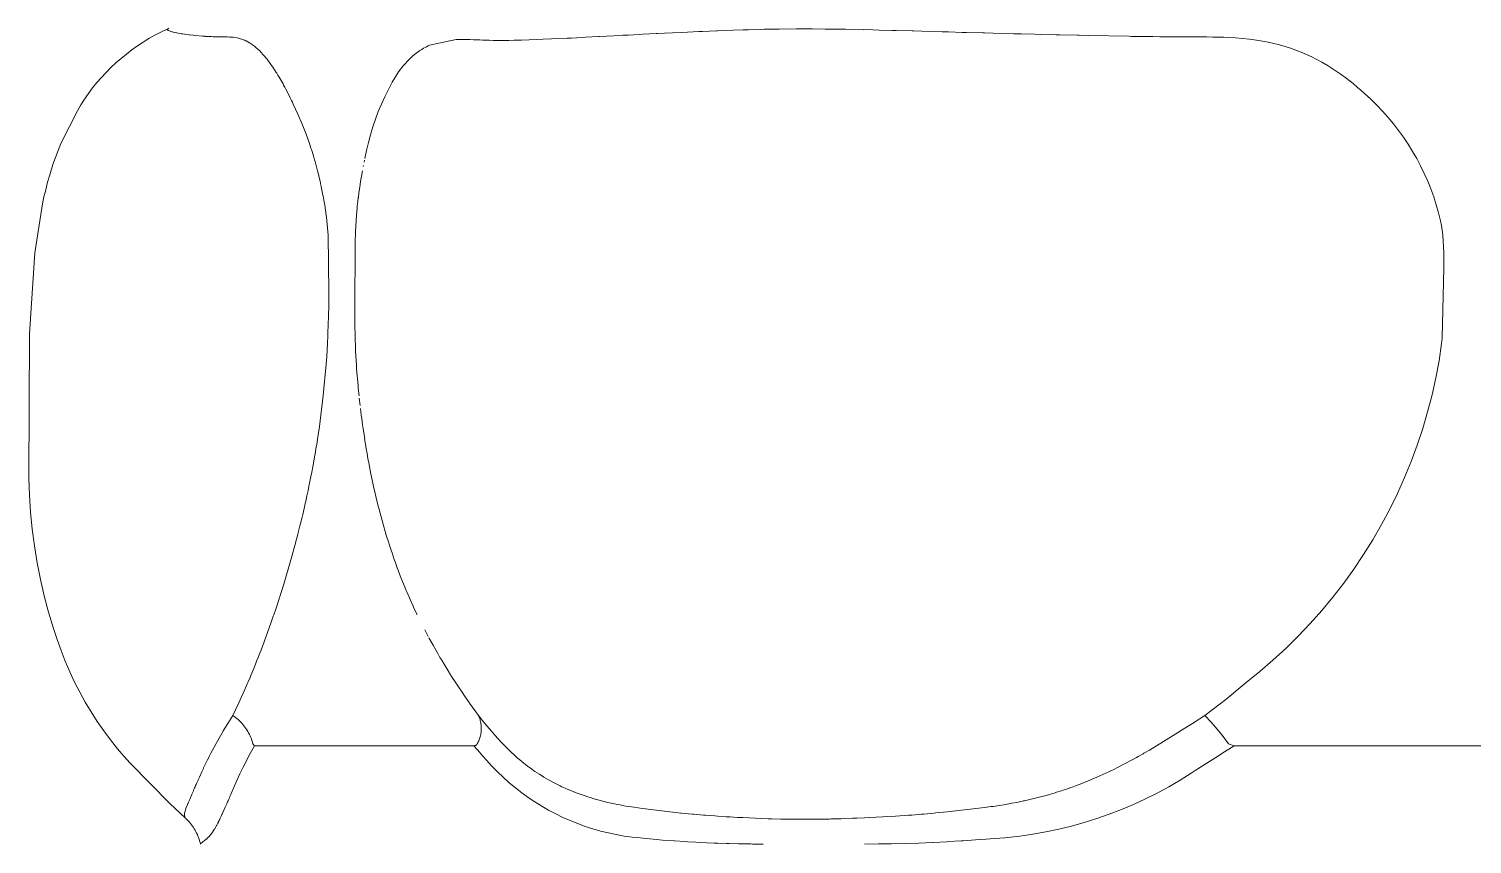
# Model space of a CAD drawing. Header units: millimetres. Extents: x 311 to 4068, y 1050 to 3803.
# Drawn here: x 479.23 to 508.29, y 3420.27 to 3436.69 of the extents above; entities that cross this region are included whole.
import ezdxf

# ---------------------------------------------------------------- set-up
doc = ezdxf.new("R2010")
doc.units = ezdxf.units.MM
doc.layers.add('ZANO_R', color=7, linetype='Continuous', lineweight=0)

msp = doc.modelspace()

# ---------------------------------------------------------------- linework, layer by layer
at = {"layer": 'ZANO_R'}
for p, q in [((481.885, 3436.629), (482.01, 3436.689)), ((482.01, 3436.688), (482.009, 3436.685)), ((482.009, 3436.684), (482.009, 3436.685)), ((482.009, 3436.685), (482.009, 3436.685)), ((482.009, 3436.683), (482.009, 3436.684)), ((482.01, 3436.682), (482.009, 3436.683)), ((482.009, 3436.683), (482.009, 3436.683)), ((482.01, 3436.688), (482.012, 3436.689)), ((482.01, 3436.681), (482.01, 3436.682)), ((482.01, 3436.682), (482.01, 3436.682)), ((482.01, 3436.68), (482.01, 3436.681)), ((482.01, 3436.681), (482.01, 3436.681)), ((482.011, 3436.68), (482.01, 3436.68)), ((482.011, 3436.679), (482.011, 3436.68)), ((482.011, 3436.678), (482.011, 3436.679)), ((482.011, 3436.679), (482.011, 3436.679)), ((482.012, 3436.678), (482.011, 3436.678)), ((482.014, 3436.69), (482.012, 3436.689)), ((482.012, 3436.677), (482.012, 3436.678)), ((482.013, 3436.677), (482.012, 3436.677)), ((482.012, 3436.677), (482.012, 3436.677)), ((482.013, 3436.676), (482.013, 3436.677)), ((482.014, 3436.675), (482.013, 3436.676)), ((482.013, 3436.676), (482.013, 3436.676)), ((482.014, 3436.69), (482.045, 3436.705)), ((482.015, 3436.675), (482.014, 3436.675)), ((482.014, 3436.675), (482.014, 3436.675)), ((482.015, 3436.674), (482.015, 3436.675)), ((482.016, 3436.674), (482.015, 3436.674)), ((482.016, 3436.673), (482.016, 3436.674)), ((482.016, 3436.674), (482.016, 3436.674)), ((482.017, 3436.673), (482.016, 3436.673)), ((482.017, 3436.673), (482.021, 3436.67)), ((482.032, 3436.663), (482.021, 3436.67)), ((482.032, 3436.663), (482.036, 3436.661)), ((482.056, 3436.652), (482.036, 3436.661)), ((482.056, 3436.652), (482.057, 3436.651)), ((482.07, 3436.647), (482.058, 3436.652)), ((482.07, 3436.647), (482.085, 3436.642)), ((482.106, 3436.635), (482.085, 3436.642)), ((482.106, 3436.635), (482.119, 3436.631)), ((482.149, 3436.623), (482.119, 3436.631)), ((492.719, 3436.638), (492.485, 3436.628)), ((492.719, 3436.638), (492.788, 3436.641)), ((493.071, 3436.653), (492.788, 3436.641)), ((493.071, 3436.653), (493.093, 3436.654)), ((493.249, 3436.66), (493.093, 3436.654)), ((493.249, 3436.66), (493.403, 3436.665)), ((493.606, 3436.672), (493.403, 3436.665)), ((493.606, 3436.672), (493.716, 3436.675)), ((493.967, 3436.682), (493.716, 3436.675)), ((493.967, 3436.682), (494.032, 3436.684)), ((494.149, 3436.686), (494.032, 3436.684)), ((494.149, 3436.686), (494.193, 3436.687)), ((494.331, 3436.689), (494.193, 3436.687)), ((494.331, 3436.689), (494.678, 3436.692)), ((494.699, 3436.692), (494.678, 3436.692)), ((494.699, 3436.692), (494.842, 3436.692)), ((494.885, 3436.692), (494.842, 3436.692)), ((494.885, 3436.692), (495.006, 3436.692)), ((495.259, 3436.69), (495.006, 3436.692)), ((495.259, 3436.69), (495.337, 3436.689)), ((495.639, 3436.685), (495.337, 3436.689)), ((495.639, 3436.685), (495.671, 3436.685)), ((495.83, 3436.682), (495.671, 3436.685)), ((495.83, 3436.682), (496.024, 3436.677)), ((496.218, 3436.673), (496.024, 3436.678)), ((496.218, 3436.673), (496.348, 3436.67)), ((496.611, 3436.663), (496.348, 3436.67)), ((496.611, 3436.663), (496.69, 3436.661)), ((497.009, 3436.652), (496.69, 3436.661)), ((497.009, 3436.652), (497.037, 3436.651)), ((497.209, 3436.647), (497.037, 3436.652)), ((497.209, 3436.647), (497.387, 3436.642)), ((497.613, 3436.635), (497.387, 3436.642)), ((497.613, 3436.635), (497.743, 3436.631)), ((498.022, 3436.623), (497.743, 3436.631)), ((481.297, 3436.27), (481.41, 3436.35)), ((481.41, 3436.35), (481.525, 3436.426)), ((481.525, 3436.426), (481.643, 3436.498)), ((481.643, 3436.498), (481.763, 3436.566)), ((481.763, 3436.566), (481.885, 3436.629)), ((482.149, 3436.623), (482.159, 3436.621)), ((482.201, 3436.612), (482.159, 3436.621)), ((482.201, 3436.612), (482.206, 3436.611)), ((482.23, 3436.606), (482.206, 3436.611)), ((482.23, 3436.606), (482.258, 3436.601)), ((482.294, 3436.595), (482.259, 3436.601)), ((482.294, 3436.595), (482.318, 3436.591)), ((482.365, 3436.584), (482.318, 3436.591)), ((482.365, 3436.584), (482.385, 3436.581)), ((482.445, 3436.574), (482.385, 3436.581)), ((482.445, 3436.574), (482.459, 3436.572)), ((482.532, 3436.564), (482.459, 3436.572)), ((482.532, 3436.564), (482.539, 3436.563)), ((482.578, 3436.559), (482.539, 3436.563)), ((482.578, 3436.559), (482.723, 3436.546)), ((482.73, 3436.546), (482.723, 3436.547)), ((482.73, 3436.546), (482.774, 3436.543)), ((482.841, 3436.539), (482.774, 3436.543)), ((482.784, 3436.542), (482.826, 3436.54)), ((482.841, 3436.539), (482.881, 3436.537)), ((482.9, 3436.537), (482.881, 3436.537)), ((482.9, 3436.537), (482.938, 3436.536)), ((482.961, 3436.535), (482.938, 3436.535)), ((482.961, 3436.535), (482.997, 3436.534)), ((483.024, 3436.534), (482.997, 3436.534)), ((483.024, 3436.534), (483.059, 3436.533)), ((483.089, 3436.533), (483.059, 3436.533)), ((483.089, 3436.533), (483.123, 3436.533)), ((483.157, 3436.532), (483.123, 3436.533)), ((483.157, 3436.532), (483.191, 3436.532)), ((483.225, 3436.531), (483.191, 3436.532)), ((483.225, 3436.531), (483.264, 3436.529)), ((483.293, 3436.527), (483.264, 3436.529)), ((483.293, 3436.527), (483.338, 3436.523)), ((483.362, 3436.52), (483.338, 3436.523)), ((483.362, 3436.52), (483.417, 3436.511)), ((483.441, 3436.506), (483.417, 3436.511)), ((483.464, 3436.5), (483.441, 3436.506)), ((483.487, 3436.494), (483.464, 3436.5)), ((483.509, 3436.487), (483.487, 3436.494)), ((483.532, 3436.479), (483.509, 3436.487)), ((483.532, 3436.479), (483.545, 3436.474)), ((483.569, 3436.464), (483.545, 3436.474)), ((483.569, 3436.464), (483.589, 3436.455)), ((483.599, 3436.45), (483.589, 3436.455)), ((483.599, 3436.45), (483.635, 3436.432)), ((483.666, 3436.414), (483.635, 3436.432)), ((483.666, 3436.414), (483.681, 3436.405)), ((483.7, 3436.393), (483.681, 3436.405)), ((483.699, 3436.393), (483.729, 3436.372)), ((483.766, 3436.343), (483.729, 3436.372)), ((483.803, 3436.313), (483.766, 3436.343)), ((487.265, 3436.349), (487.234, 3436.334)), ((487.296, 3436.363), (487.265, 3436.349)), ((487.296, 3436.363), (487.828, 3436.476)), ((487.933, 3436.478), (487.828, 3436.476)), ((487.933, 3436.478), (487.968, 3436.478)), ((488.053, 3436.477), (487.968, 3436.478)), ((488.053, 3436.477), (488.102, 3436.476)), ((488.178, 3436.473), (488.102, 3436.476)), ((488.178, 3436.473), (488.233, 3436.471)), ((488.307, 3436.469), (488.233, 3436.471)), ((488.307, 3436.469), (488.362, 3436.467)), ((488.44, 3436.465), (488.362, 3436.467)), ((488.44, 3436.465), (488.494, 3436.463)), ((488.576, 3436.462), (488.494, 3436.463)), ((488.576, 3436.462), (488.625, 3436.461)), ((488.715, 3436.461), (488.625, 3436.461)), ((488.715, 3436.461), (488.758, 3436.461)), ((488.855, 3436.462), (488.758, 3436.461)), ((488.855, 3436.462), (488.892, 3436.462)), ((488.998, 3436.464), (488.892, 3436.462)), ((488.998, 3436.464), (489.027, 3436.465)), ((489.146, 3436.468), (489.027, 3436.465)), ((489.146, 3436.468), (489.302, 3436.473)), ((489.447, 3436.478), (489.302, 3436.473)), ((489.447, 3436.478), (489.58, 3436.483)), ((489.752, 3436.491), (489.58, 3436.483)), ((489.752, 3436.491), (489.861, 3436.496)), ((490.062, 3436.505), (489.861, 3436.496)), ((490.062, 3436.505), (490.144, 3436.509)), ((490.376, 3436.521), (490.144, 3436.509)), ((490.376, 3436.521), (490.431, 3436.524)), ((490.696, 3436.537), (490.431, 3436.524)), ((490.696, 3436.537), (490.718, 3436.538)), ((490.857, 3436.546), (490.718, 3436.539)), ((490.857, 3436.546), (491.007, 3436.553)), ((491.185, 3436.563), (491.007, 3436.554)), ((491.185, 3436.563), (491.297, 3436.569)), ((491.517, 3436.58), (491.297, 3436.569)), ((491.517, 3436.58), (491.591, 3436.584)), ((491.855, 3436.597), (491.591, 3436.584)), ((491.855, 3436.597), (491.887, 3436.599)), ((492.026, 3436.606), (491.887, 3436.599)), ((492.026, 3436.606), (492.184, 3436.614)), ((492.37, 3436.623), (492.184, 3436.614)), ((492.37, 3436.623), (492.485, 3436.628)), ((498.022, 3436.623), (498.103, 3436.621)), ((498.435, 3436.612), (498.103, 3436.621)), ((498.435, 3436.612), (498.469, 3436.611)), ((498.643, 3436.606), (498.469, 3436.611)), ((498.643, 3436.606), (498.837, 3436.601)), ((499.062, 3436.595), (498.837, 3436.601)), ((499.062, 3436.595), (499.212, 3436.591)), ((499.484, 3436.584), (499.212, 3436.591)), ((499.484, 3436.584), (499.593, 3436.581)), ((499.91, 3436.574), (499.593, 3436.581)), ((499.91, 3436.574), (499.982, 3436.572)), ((500.339, 3436.564), (499.982, 3436.572)), ((500.339, 3436.564), (500.374, 3436.563)), ((500.554, 3436.559), (500.374, 3436.563)), ((500.554, 3436.559), (501.38, 3436.543)), ((501.421, 3436.542), (501.38, 3436.543)), ((501.421, 3436.542), (501.584, 3436.54)), ((501.722, 3436.538), (501.584, 3436.54)), ((501.722, 3436.538), (501.79, 3436.537)), ((501.858, 3436.537), (501.79, 3436.537)), ((501.858, 3436.537), (501.996, 3436.536)), ((502.078, 3436.535), (501.996, 3436.535)), ((502.078, 3436.535), (502.205, 3436.534)), ((502.297, 3436.534), (502.205, 3436.534)), ((502.297, 3436.534), (502.414, 3436.533)), ((502.516, 3436.533), (502.414, 3436.533)), ((502.516, 3436.533), (502.627, 3436.533)), ((502.732, 3436.532), (502.627, 3436.533)), ((502.732, 3436.532), (502.843, 3436.532)), ((502.946, 3436.531), (502.843, 3436.532)), ((502.946, 3436.531), (503.066, 3436.529)), ((503.156, 3436.527), (503.066, 3436.529)), ((503.156, 3436.527), (503.29, 3436.523)), ((503.361, 3436.52), (503.29, 3436.523)), ((503.361, 3436.52), (503.524, 3436.511)), ((503.666, 3436.499), (503.524, 3436.511)), ((503.807, 3436.484), (503.666, 3436.499)), ((503.948, 3436.466), (503.807, 3436.484)), ((503.948, 3436.466), (504.065, 3436.447)), ((504.065, 3436.447), (504.18, 3436.424)), ((504.18, 3436.424), (504.295, 3436.399)), ((504.295, 3436.399), (504.409, 3436.37)), ((504.521, 3436.338), (504.409, 3436.37)), ((480.977, 3436.008), (481.081, 3436.099)), ((481.081, 3436.099), (481.188, 3436.186)), ((481.188, 3436.186), (481.297, 3436.27)), ((483.838, 3436.281), (483.803, 3436.313)), ((483.873, 3436.249), (483.838, 3436.281)), ((483.906, 3436.215), (483.873, 3436.249)), ((483.938, 3436.18), (483.906, 3436.215)), ((483.969, 3436.144), (483.938, 3436.18)), ((483.999, 3436.108), (483.969, 3436.144)), ((483.999, 3436.108), (484.021, 3436.08)), ((484.067, 3436.02), (484.021, 3436.08)), ((486.855, 3436.049), (486.836, 3436.03)), ((486.855, 3436.049), (486.89, 3436.086)), ((486.89, 3436.086), (486.927, 3436.121)), ((486.927, 3436.121), (486.966, 3436.155)), ((486.979, 3436.166), (486.966, 3436.155)), ((486.979, 3436.166), (487.034, 3436.209)), ((487.066, 3436.233), (487.034, 3436.209)), ((487.066, 3436.233), (487.101, 3436.257)), ((487.101, 3436.257), (487.137, 3436.28)), ((487.137, 3436.28), (487.174, 3436.302)), ((487.204, 3436.319), (487.174, 3436.302)), ((487.234, 3436.334), (487.204, 3436.319)), ((504.631, 3436.302), (504.521, 3436.338)), ((504.74, 3436.264), (504.631, 3436.302)), ((504.847, 3436.221), (504.74, 3436.264)), ((504.954, 3436.176), (504.847, 3436.221)), ((505.058, 3436.127), (504.954, 3436.176)), ((505.162, 3436.075), (505.058, 3436.127)), ((505.263, 3436.02), (505.162, 3436.075)), ((480.686, 3435.714), (480.78, 3435.815)), ((480.78, 3435.815), (480.877, 3435.913)), ((480.877, 3435.913), (480.977, 3436.008)), ((484.067, 3436.02), (484.071, 3436.015)), ((484.101, 3435.972), (484.071, 3436.015)), ((484.101, 3435.972), (484.119, 3435.947)), ((484.136, 3435.923), (484.119, 3435.947)), ((484.136, 3435.923), (484.17, 3435.871)), ((484.205, 3435.817), (484.17, 3435.871)), ((484.205, 3435.817), (484.216, 3435.8)), ((484.239, 3435.762), (484.216, 3435.8)), ((484.239, 3435.762), (484.263, 3435.722)), ((486.544, 3435.618), (486.626, 3435.76)), ((486.626, 3435.76), (486.671, 3435.825)), ((486.671, 3435.825), (486.718, 3435.889)), ((486.737, 3435.914), (486.718, 3435.889)), ((486.737, 3435.914), (486.769, 3435.953)), ((486.769, 3435.953), (486.802, 3435.992)), ((486.802, 3435.992), (486.836, 3436.03)), ((505.263, 3436.02), (505.388, 3435.947)), ((505.388, 3435.947), (505.509, 3435.87)), ((505.509, 3435.87), (505.628, 3435.789)), ((505.628, 3435.789), (505.744, 3435.704)), ((480.427, 3435.392), (480.509, 3435.502)), ((480.509, 3435.502), (480.596, 3435.61)), ((480.596, 3435.61), (480.686, 3435.714)), ((484.343, 3435.583), (484.263, 3435.722)), ((484.343, 3435.583), (484.355, 3435.561)), ((484.377, 3435.52), (484.355, 3435.561)), ((484.377, 3435.52), (484.401, 3435.476)), ((484.48, 3435.321), (484.401, 3435.476)), ((486.393, 3435.327), (486.466, 3435.474)), ((486.466, 3435.474), (486.544, 3435.618)), ((505.821, 3435.645), (505.744, 3435.704)), ((505.821, 3435.645), (505.824, 3435.643)), ((505.898, 3435.583), (505.824, 3435.643)), ((505.898, 3435.583), (505.973, 3435.52)), ((505.973, 3435.52), (506.047, 3435.456)), ((480.273, 3435.163), (480.348, 3435.279)), ((480.348, 3435.279), (480.427, 3435.392)), ((484.48, 3435.321), (484.489, 3435.303)), ((484.515, 3435.251), (484.489, 3435.303)), ((484.514, 3435.251), (484.532, 3435.215)), ((484.549, 3435.179), (484.532, 3435.215)), ((484.549, 3435.179), (484.64, 3434.978)), ((486.262, 3435.026), (486.325, 3435.178)), ((486.325, 3435.178), (486.393, 3435.327)), ((506.121, 3435.389), (506.047, 3435.456)), ((506.121, 3435.389), (506.246, 3435.276)), ((506.246, 3435.276), (506.367, 3435.158)), ((479.871, 3434.387), (480.202, 3435.045)), ((480.202, 3435.045), (480.273, 3435.163)), ((484.64, 3434.978), (484.726, 3434.775)), ((486.204, 3434.873), (486.262, 3435.026)), ((506.367, 3435.158), (506.483, 3435.036)), ((506.483, 3435.036), (506.595, 3434.91)), ((506.595, 3434.91), (506.703, 3434.78)), ((484.726, 3434.775), (484.806, 3434.569)), ((486.104, 3434.561), (486.151, 3434.718)), ((486.151, 3434.718), (486.204, 3434.873)), ((506.703, 3434.78), (506.807, 3434.647)), ((506.807, 3434.647), (506.905, 3434.51)), ((479.814, 3434.246), (479.871, 3434.387)), ((484.806, 3434.569), (484.88, 3434.362)), ((484.905, 3434.288), (484.88, 3434.362)), ((486.025, 3434.242), (486.062, 3434.402)), ((486.062, 3434.402), (486.104, 3434.561)), ((506.905, 3434.51), (506.999, 3434.37)), ((506.999, 3434.37), (507.088, 3434.226)), ((479.711, 3433.96), (479.761, 3434.104)), ((479.761, 3434.104), (479.814, 3434.246)), ((484.905, 3434.288), (484.914, 3434.26)), ((484.934, 3434.2), (484.914, 3434.26)), ((484.934, 3434.2), (484.947, 3434.158)), ((484.961, 3434.111), (484.947, 3434.158)), ((484.961, 3434.111), (484.979, 3434.053)), ((484.988, 3434.021), (484.979, 3434.053)), ((484.988, 3434.021), (485.039, 3433.836)), ((485.978, 3434.011), (485.985, 3434.046)), ((485.993, 3434.081), (486.025, 3434.242)), ((507.088, 3434.226), (507.172, 3434.08)), ((507.172, 3434.08), (507.251, 3433.931)), ((479.603, 3433.604), (479.646, 3433.753)), ((479.646, 3433.753), (479.711, 3433.96)), ((485.062, 3433.741), (485.039, 3433.836)), ((485.062, 3433.741), (485.064, 3433.732)), ((485.085, 3433.644), (485.064, 3433.732)), ((485.911, 3433.651), (485.943, 3433.833)), ((485.96, 3433.923), (485.963, 3433.94)), ((507.251, 3433.931), (507.325, 3433.779)), ((507.325, 3433.779), (507.394, 3433.625)), ((479.529, 3433.31), (479.564, 3433.453)), ((479.564, 3433.453), (479.603, 3433.604)), ((485.085, 3433.644), (485.089, 3433.624)), ((485.107, 3433.544), (485.089, 3433.624)), ((485.107, 3433.544), (485.112, 3433.517)), ((485.127, 3433.441), (485.112, 3433.517)), ((485.127, 3433.441), (485.134, 3433.409)), ((485.882, 3433.465), (485.873, 3433.398)), ((485.882, 3433.465), (485.889, 3433.509)), ((485.896, 3433.559), (485.889, 3433.509)), ((485.896, 3433.559), (485.906, 3433.618)), ((485.911, 3433.651), (485.906, 3433.618)), ((507.394, 3433.625), (507.457, 3433.469)), ((507.457, 3433.469), (507.514, 3433.31)), ((479.344, 3432.183), (479.498, 3433.167)), ((479.498, 3433.167), (479.529, 3433.31)), ((485.147, 3433.34), (485.134, 3433.409)), ((485.147, 3433.34), (485.155, 3433.293)), ((485.165, 3433.24), (485.155, 3433.293)), ((485.165, 3433.24), (485.176, 3433.177)), ((485.182, 3433.14), (485.176, 3433.177)), ((485.839, 3433.12), (485.845, 3433.175)), ((485.85, 3433.214), (485.845, 3433.175)), ((485.849, 3433.214), (485.858, 3433.287)), ((485.86, 3433.298), (485.858, 3433.287)), ((485.86, 3433.298), (485.873, 3433.399)), ((507.514, 3433.31), (507.566, 3433.149)), ((507.566, 3433.149), (507.613, 3432.987)), ((485.182, 3433.14), (485.211, 3432.941)), ((485.224, 3432.841), (485.211, 3432.941)), ((485.83, 3433.025), (485.814, 3432.833)), ((485.83, 3433.025), (485.833, 3433.062)), ((485.839, 3433.12), (485.833, 3433.062)), ((507.613, 3432.987), (507.654, 3432.824)), ((485.224, 3432.841), (485.226, 3432.824)), ((485.242, 3432.682), (485.226, 3432.824)), ((485.253, 3432.54), (485.242, 3432.682)), ((485.797, 3432.383), (485.803, 3432.608)), ((485.803, 3432.608), (485.814, 3432.833)), ((507.671, 3432.729), (507.654, 3432.824)), ((507.686, 3432.635), (507.671, 3432.729)), ((507.698, 3432.54), (507.686, 3432.635)), ((485.253, 3432.54), (485.267, 3431.392)), ((485.795, 3432.086), (485.797, 3432.338)), ((485.797, 3432.383), (485.797, 3432.338)), ((507.698, 3432.54), (507.707, 3432.422)), ((507.707, 3432.422), (507.714, 3432.303)), ((507.714, 3432.303), (507.717, 3432.185)), ((479.24, 3430.551), (479.344, 3432.183)), ((485.793, 3431.894), (485.794, 3431.992)), ((485.795, 3432.086), (485.794, 3431.992)), ((507.715, 3431.878), (507.716, 3432.066)), ((507.717, 3432.185), (507.716, 3432.066)), ((485.793, 3431.894), (485.788, 3431.493)), ((507.715, 3431.878), (507.682, 3430.462)), ((485.788, 3431.446), (485.787, 3431.232)), ((485.788, 3431.446), (485.788, 3431.493)), ((485.265, 3431.167), (485.257, 3430.851)), ((485.265, 3431.167), (485.266, 3431.267)), ((485.267, 3431.279), (485.266, 3431.267)), ((485.267, 3431.279), (485.267, 3431.392)), ((485.789, 3430.734), (485.786, 3431.232)), ((485.255, 3430.782), (485.257, 3430.851)), ((479.225, 3427.641), (479.24, 3430.551)), ((485.255, 3430.782), (485.244, 3430.514)), ((485.79, 3430.734), (485.801, 3430.252)), ((485.236, 3430.357), (485.222, 3430.094)), ((485.236, 3430.357), (485.244, 3430.514)), ((485.805, 3430.152), (485.801, 3430.252)), ((507.674, 3430.357), (507.621, 3430.009)), ((507.674, 3430.357), (507.682, 3430.462)), ((485.211, 3429.938), (485.222, 3430.094)), ((485.806, 3430.152), (485.808, 3430.111)), ((485.82, 3429.909), (485.808, 3430.111)), ((507.621, 3430.009), (507.556, 3429.664)), ((485.211, 3429.938), (485.154, 3429.308)), ((485.82, 3429.909), (485.825, 3429.848)), ((485.836, 3429.704), (485.825, 3429.848)), ((485.836, 3429.704), (485.841, 3429.65)), ((507.556, 3429.664), (507.48, 3429.32)), ((485.854, 3429.501), (485.84, 3429.65)), ((485.854, 3429.501), (485.859, 3429.455)), ((485.874, 3429.301), (485.858, 3429.455)), ((485.154, 3429.308), (485.075, 3428.68)), ((485.896, 3429.105), (485.879, 3429.253)), ((507.48, 3429.32), (507.392, 3428.98)), ((485.92, 3428.909), (485.903, 3429.049)), ((485.92, 3428.909), (485.929, 3428.844)), ((485.946, 3428.714), (485.929, 3428.844)), ((507.392, 3428.98), (507.293, 3428.643)), ((485.05, 3428.514), (485.045, 3428.475)), ((485.05, 3428.514), (485.075, 3428.68)), ((485.946, 3428.714), (485.957, 3428.638)), ((485.974, 3428.521), (485.957, 3428.638)), ((485.974, 3428.521), (485.988, 3428.433)), ((507.293, 3428.643), (507.182, 3428.309)), ((484.989, 3428.134), (485.012, 3428.272)), ((485.021, 3428.323), (485.012, 3428.272)), ((485.021, 3428.323), (485.045, 3428.475)), ((486.004, 3428.329), (485.987, 3428.433)), ((486.004, 3428.329), (486.02, 3428.233)), ((486.036, 3428.138), (486.02, 3428.233)), ((507.182, 3428.309), (507.06, 3427.979)), ((484.956, 3427.946), (484.943, 3427.872)), ((484.956, 3427.946), (484.978, 3428.07)), ((484.989, 3428.134), (484.978, 3428.07)), ((486.036, 3428.138), (486.054, 3428.037)), ((486.071, 3427.949), (486.054, 3428.037)), ((486.071, 3427.949), (486.092, 3427.836)), ((507.06, 3427.979), (506.927, 3427.654)), ((479.236, 3427.299), (479.225, 3427.641)), ((484.885, 3427.575), (484.905, 3427.675)), ((484.921, 3427.76), (484.905, 3427.675)), ((484.922, 3427.76), (484.943, 3427.872)), ((486.107, 3427.761), (486.092, 3427.836)), ((486.107, 3427.761), (486.133, 3427.638)), ((486.145, 3427.577), (486.132, 3427.638)), ((506.927, 3427.654), (506.783, 3427.333)), ((484.848, 3427.393), (484.825, 3427.288)), ((484.848, 3427.393), (484.866, 3427.48)), ((484.885, 3427.575), (484.866, 3427.48)), ((486.145, 3427.577), (486.175, 3427.441)), ((486.185, 3427.395), (486.175, 3427.441)), ((486.186, 3427.395), (486.22, 3427.248)), ((506.783, 3427.333), (506.629, 3427.017)), ((479.259, 3426.958), (479.236, 3427.299)), ((484.769, 3427.033), (484.783, 3427.098)), ((484.809, 3427.212), (484.783, 3427.098)), ((484.809, 3427.212), (484.825, 3427.288)), ((486.228, 3427.215), (486.22, 3427.248)), ((486.228, 3427.215), (486.267, 3427.057)), ((486.272, 3427.036), (486.267, 3427.057)), ((479.292, 3426.617), (479.259, 3426.958)), ((484.727, 3426.855), (484.696, 3426.727)), ((484.727, 3426.855), (484.74, 3426.911)), ((484.768, 3427.033), (484.74, 3426.911)), ((486.272, 3427.036), (486.344, 3426.766)), ((486.344, 3426.766), (486.422, 3426.497)), ((506.629, 3427.017), (506.464, 3426.707)), ((479.336, 3426.278), (479.292, 3426.617)), ((484.64, 3426.507), (484.604, 3426.367)), ((484.64, 3426.507), (484.65, 3426.545)), ((484.684, 3426.68), (484.65, 3426.545)), ((484.684, 3426.68), (484.696, 3426.727)), ((486.471, 3426.34), (486.422, 3426.497)), ((506.464, 3426.707), (506.288, 3426.402)), ((479.391, 3425.94), (479.336, 3426.278)), ((484.55, 3426.166), (484.557, 3426.19)), ((484.596, 3426.335), (484.557, 3426.19)), ((484.596, 3426.335), (484.604, 3426.367)), ((486.471, 3426.34), (486.479, 3426.315)), ((486.526, 3426.17), (486.479, 3426.315)), ((486.527, 3426.17), (486.538, 3426.136)), ((506.288, 3426.402), (506.102, 3426.104)), ((479.457, 3425.604), (479.391, 3425.94)), ((484.503, 3425.999), (484.358, 3425.509)), ((484.503, 3425.999), (484.508, 3426.016)), ((484.55, 3426.166), (484.508, 3426.016)), ((486.584, 3426.003), (486.538, 3426.136)), ((486.584, 3426.003), (486.599, 3425.958)), ((486.643, 3425.838), (486.599, 3425.958)), ((506.102, 3426.104), (505.906, 3425.812)), ((479.534, 3425.271), (479.457, 3425.604)), ((486.643, 3425.838), (486.661, 3425.788)), ((486.704, 3425.675), (486.661, 3425.788)), ((486.705, 3425.675), (486.717, 3425.644)), ((486.769, 3425.512), (486.716, 3425.644)), ((505.906, 3425.812), (505.701, 3425.527)), ((484.358, 3425.509), (484.202, 3425.022)), ((486.769, 3425.512), (486.824, 3425.379)), ((486.834, 3425.355), (486.824, 3425.379)), ((486.834, 3425.355), (486.888, 3425.23)), ((505.701, 3425.527), (505.486, 3425.248)), ((479.622, 3424.94), (479.534, 3425.271)), ((484.156, 3424.889), (484.202, 3425.022)), ((486.901, 3425.199), (486.887, 3425.23)), ((486.902, 3425.199), (486.962, 3425.065)), ((486.971, 3425.044), (486.961, 3425.065)), ((486.971, 3425.044), (487.038, 3424.902)), ((505.486, 3425.248), (505.262, 3424.978)), ((479.72, 3424.612), (479.622, 3424.94)), ((484.105, 3424.74), (483.927, 3424.25)), ((484.105, 3424.74), (484.148, 3424.864)), ((484.156, 3424.889), (484.148, 3424.864)), ((487.043, 3424.893), (487.038, 3424.902)), ((505.262, 3424.978), (505.028, 3424.715)), ((479.794, 3424.391), (479.72, 3424.612)), ((487.267, 3424.451), (487.197, 3424.584)), ((487.345, 3424.309), (487.28, 3424.428)), ((504.786, 3424.46), (504.536, 3424.213)), ((505.028, 3424.715), (504.786, 3424.46)), ((479.873, 3424.173), (479.794, 3424.391)), ((479.959, 3423.957), (479.873, 3424.173)), ((483.895, 3424.167), (483.87, 3424.101)), ((483.895, 3424.167), (483.927, 3424.25)), ((487.345, 3424.31), (487.364, 3424.275)), ((487.424, 3424.169), (487.364, 3424.275)), ((487.424, 3424.169), (487.451, 3424.124)), ((504.536, 3424.213), (504.277, 3423.975)), ((480.051, 3423.744), (479.959, 3423.957)), ((483.788, 3423.894), (483.754, 3423.81)), ((483.788, 3423.894), (483.812, 3423.955)), ((483.842, 3424.03), (483.812, 3423.955)), ((483.842, 3424.03), (483.87, 3424.101)), ((487.504, 3424.032), (487.451, 3424.124)), ((487.504, 3424.032), (487.539, 3423.974)), ((487.586, 3423.896), (487.538, 3423.974)), ((487.586, 3423.896), (487.628, 3423.827)), ((504.277, 3423.975), (504.01, 3423.746)), ((480.147, 3423.536), (480.051, 3423.744)), ((483.679, 3423.629), (483.635, 3423.526)), ((483.679, 3423.629), (483.695, 3423.667)), ((483.734, 3423.761), (483.695, 3423.667)), ((483.734, 3423.761), (483.754, 3423.81)), ((487.668, 3423.762), (487.628, 3423.827)), ((487.668, 3423.762), (487.718, 3423.681)), ((487.751, 3423.63), (487.718, 3423.681)), ((487.751, 3423.63), (487.81, 3423.538)), ((504.01, 3423.746), (503.736, 3423.526)), ((480.251, 3423.332), (480.147, 3423.536)), ((480.361, 3423.132), (480.251, 3423.332)), ((483.567, 3423.369), (483.515, 3423.252)), ((483.567, 3423.369), (483.575, 3423.387)), ((483.623, 3423.498), (483.575, 3423.387)), ((483.623, 3423.498), (483.635, 3423.526)), ((487.835, 3423.499), (487.81, 3423.538)), ((487.835, 3423.499), (487.902, 3423.397)), ((487.921, 3423.369), (487.902, 3423.397)), ((487.921, 3423.369), (487.995, 3423.259)), ((503.327, 3423.187), (503.736, 3423.526)), ((480.478, 3422.936), (480.361, 3423.132)), ((483.334, 3422.862), (483.454, 3423.119)), ((483.509, 3423.239), (483.454, 3423.119)), ((483.509, 3423.239), (483.515, 3423.252)), ((488.008, 3423.24), (487.995, 3423.259)), ((488.008, 3423.24), (488.089, 3423.124)), ((488.097, 3423.113), (488.089, 3423.124)), ((488.097, 3423.113), (488.281, 3422.862)), ((502.906, 3422.862), (503.327, 3423.187)), ((480.602, 3422.743), (480.478, 3422.936)), ((480.732, 3422.555), (480.602, 3422.743)), ((483.14, 3422.55), (483.232, 3422.702)), ((483.334, 3422.862), (483.232, 3422.702)), ((483.334, 3422.862), (483.362, 3422.843)), ((483.362, 3422.843), (483.389, 3422.822)), ((483.389, 3422.822), (483.415, 3422.801)), ((483.415, 3422.801), (483.441, 3422.778)), ((483.441, 3422.778), (483.466, 3422.755)), ((483.466, 3422.755), (483.49, 3422.731)), ((483.49, 3422.731), (483.513, 3422.706)), ((483.513, 3422.706), (483.535, 3422.681)), ((483.535, 3422.681), (483.557, 3422.654)), ((488.281, 3422.862), (488.289, 3422.842)), ((488.408, 3422.703), (488.281, 3422.862)), ((488.289, 3422.842), (488.297, 3422.822)), ((488.297, 3422.822), (488.304, 3422.801)), ((488.304, 3422.801), (488.311, 3422.78)), ((488.311, 3422.78), (488.316, 3422.759)), ((488.316, 3422.759), (488.321, 3422.737)), ((488.321, 3422.737), (488.325, 3422.716)), ((488.325, 3422.716), (488.329, 3422.694)), ((488.329, 3422.694), (488.332, 3422.673)), ((488.538, 3422.547), (488.408, 3422.703)), ((502.417, 3422.55), (502.655, 3422.702)), ((502.906, 3422.862), (502.655, 3422.702)), ((503.033, 3422.726), (502.906, 3422.862)), ((503.155, 3422.585), (503.033, 3422.726)), ((480.869, 3422.372), (480.732, 3422.555)), ((483.028, 3422.356), (483.136, 3422.544)), ((483.14, 3422.55), (483.136, 3422.544)), ((483.557, 3422.654), (483.577, 3422.627)), ((483.577, 3422.627), (483.597, 3422.6)), ((483.597, 3422.6), (483.616, 3422.571)), ((483.616, 3422.571), (483.633, 3422.542)), ((483.633, 3422.542), (483.65, 3422.512)), ((483.65, 3422.512), (483.666, 3422.482)), ((483.666, 3422.482), (483.681, 3422.452)), ((483.681, 3422.452), (483.694, 3422.42)), ((483.694, 3422.42), (483.707, 3422.389)), ((488.3, 3422.392), (488.292, 3422.371)), ((488.307, 3422.412), (488.3, 3422.392)), ((488.313, 3422.433), (488.307, 3422.412)), ((488.318, 3422.455), (488.313, 3422.433)), ((488.323, 3422.476), (488.318, 3422.455)), ((488.327, 3422.498), (488.323, 3422.476)), ((488.33, 3422.519), (488.327, 3422.498)), ((488.332, 3422.541), (488.33, 3422.519)), ((488.332, 3422.673), (488.334, 3422.651)), ((488.334, 3422.563), (488.332, 3422.541)), ((488.334, 3422.651), (488.335, 3422.629)), ((488.335, 3422.585), (488.334, 3422.563)), ((488.335, 3422.629), (488.335, 3422.607)), ((488.335, 3422.607), (488.335, 3422.585)), ((488.538, 3422.547), (488.539, 3422.545)), ((488.607, 3422.468), (488.54, 3422.545)), ((488.607, 3422.468), (488.744, 3422.317)), ((501.792, 3422.166), (502.407, 3422.544)), ((502.417, 3422.55), (502.407, 3422.544)), ((503.272, 3422.44), (503.155, 3422.585)), ((503.385, 3422.292), (503.272, 3422.44)), ((481.011, 3422.193), (480.869, 3422.372)), ((481.138, 3422.044), (481.011, 3422.193)), ((482.885, 3422.09), (482.89, 3422.1)), ((482.924, 3422.166), (482.89, 3422.1)), ((482.924, 3422.166), (483.028, 3422.356)), ((483.682, 3422.093), (483.771, 3422.253)), ((483.707, 3422.389), (483.718, 3422.357)), ((483.718, 3422.357), (483.728, 3422.324)), ((483.728, 3422.324), (483.738, 3422.292)), ((483.738, 3422.292), (483.771, 3422.253)), ((483.771, 3422.253), (485.592, 3422.253)), ((485.592, 3422.253), (488.185, 3422.253)), ((488.185, 3422.253), (488.187, 3422.253)), ((488.185, 3422.253), (488.31, 3422.109)), ((488.187, 3422.253), (488.19, 3422.253)), ((488.19, 3422.253), (488.192, 3422.253)), ((488.192, 3422.253), (488.194, 3422.253)), ((488.194, 3422.253), (488.197, 3422.253)), ((488.197, 3422.253), (488.199, 3422.253)), ((488.199, 3422.253), (488.202, 3422.253)), ((488.202, 3422.253), (488.204, 3422.254)), ((488.204, 3422.254), (488.207, 3422.254)), ((488.207, 3422.254), (488.209, 3422.255)), ((488.209, 3422.255), (488.211, 3422.255)), ((488.211, 3422.255), (488.214, 3422.256)), ((488.214, 3422.256), (488.216, 3422.257)), ((488.216, 3422.257), (488.218, 3422.258)), ((488.218, 3422.258), (488.22, 3422.259)), ((488.22, 3422.259), (488.223, 3422.26)), ((488.223, 3422.26), (488.225, 3422.261)), ((488.225, 3422.261), (488.227, 3422.262)), ((488.227, 3422.262), (488.229, 3422.263)), ((488.229, 3422.263), (488.231, 3422.264)), ((488.231, 3422.264), (488.233, 3422.266)), ((488.233, 3422.266), (488.235, 3422.267)), ((488.235, 3422.267), (488.237, 3422.269)), ((488.237, 3422.269), (488.239, 3422.27)), ((488.239, 3422.27), (488.241, 3422.272)), ((488.241, 3422.272), (488.242, 3422.274)), ((488.242, 3422.274), (488.244, 3422.276)), ((488.244, 3422.276), (488.246, 3422.277)), ((488.246, 3422.277), (488.247, 3422.279)), ((488.247, 3422.279), (488.249, 3422.281)), ((488.249, 3422.281), (488.25, 3422.283)), ((488.25, 3422.283), (488.252, 3422.285)), ((488.252, 3422.285), (488.253, 3422.287)), ((488.253, 3422.287), (488.254, 3422.289)), ((488.254, 3422.289), (488.255, 3422.292)), ((488.265, 3422.311), (488.255, 3422.292)), ((488.275, 3422.331), (488.265, 3422.311)), ((488.284, 3422.351), (488.275, 3422.331)), ((488.292, 3422.371), (488.284, 3422.351)), ((488.321, 3422.096), (488.31, 3422.109)), ((488.75, 3422.311), (488.744, 3422.318)), ((488.75, 3422.311), (488.815, 3422.244)), ((488.825, 3422.234), (488.815, 3422.244)), ((488.825, 3422.234), (488.887, 3422.172)), ((488.903, 3422.157), (488.887, 3422.172)), ((488.903, 3422.157), (488.96, 3422.102)), ((488.983, 3422.081), (488.96, 3422.102)), ((501.662, 3422.09), (501.68, 3422.1)), ((501.792, 3422.166), (501.68, 3422.1)), ((503.249, 3422.093), (503.498, 3422.253)), ((503.385, 3422.292), (503.498, 3422.253)), ((503.498, 3422.253), (513.129, 3422.253)), ((481.268, 3421.898), (481.138, 3422.044)), ((482.066, 3421.087), (481.268, 3421.898)), ((482.745, 3421.806), (482.823, 3421.967)), ((482.847, 3422.015), (482.823, 3421.967)), ((482.847, 3422.015), (482.856, 3422.033)), ((482.885, 3422.09), (482.856, 3422.033)), ((483.521, 3421.78), (483.542, 3421.823)), ((483.598, 3421.935), (483.542, 3421.823)), ((483.598, 3421.935), (483.614, 3421.966)), ((483.682, 3422.093), (483.614, 3421.966)), ((488.321, 3422.096), (488.441, 3421.964)), ((488.549, 3421.844), (488.441, 3421.964)), ((488.662, 3421.728), (488.549, 3421.844)), ((488.983, 3422.081), (489.034, 3422.034)), ((489.068, 3422.005), (489.034, 3422.035)), ((489.068, 3422.005), (489.11, 3421.969)), ((489.155, 3421.932), (489.111, 3421.969)), ((489.155, 3421.932), (489.269, 3421.842)), ((489.328, 3421.799), (489.269, 3421.843)), ((501.136, 3421.806), (501.444, 3421.967)), ((501.53, 3422.015), (501.444, 3421.968)), ((501.53, 3422.015), (501.562, 3422.033)), ((501.662, 3422.09), (501.562, 3422.033)), ((503.125, 3422.014), (502.712, 3421.754)), ((503.125, 3422.014), (503.181, 3422.05)), ((503.249, 3422.093), (503.181, 3422.05)), ((482.632, 3421.558), (482.613, 3421.517)), ((482.632, 3421.558), (482.635, 3421.565)), ((482.658, 3421.616), (482.635, 3421.565)), ((482.658, 3421.616), (482.681, 3421.669)), ((482.685, 3421.677), (482.682, 3421.669)), ((482.685, 3421.677), (482.707, 3421.724)), ((482.714, 3421.74), (482.707, 3421.724)), ((482.714, 3421.74), (482.734, 3421.782)), ((482.745, 3421.806), (482.734, 3421.782)), ((483.415, 3421.553), (483.327, 3421.354)), ((483.415, 3421.553), (483.443, 3421.615)), ((483.449, 3421.627), (483.443, 3421.615)), ((483.449, 3421.627), (483.475, 3421.684)), ((483.521, 3421.78), (483.475, 3421.684)), ((488.778, 3421.616), (488.662, 3421.728)), ((488.898, 3421.508), (488.778, 3421.616)), ((489.328, 3421.799), (489.415, 3421.736)), ((489.415, 3421.736), (489.505, 3421.677)), ((489.505, 3421.677), (489.596, 3421.62)), ((489.596, 3421.62), (489.689, 3421.566)), ((489.714, 3421.552), (489.689, 3421.566)), ((489.714, 3421.552), (489.778, 3421.517)), ((500.733, 3421.616), (500.496, 3421.517)), ((500.733, 3421.616), (500.969, 3421.724)), ((501.002, 3421.74), (500.969, 3421.724)), ((501.002, 3421.74), (501.087, 3421.782)), ((501.135, 3421.806), (501.087, 3421.782)), ((502.406, 3421.561), (502.178, 3421.427)), ((502.63, 3421.703), (502.406, 3421.561)), ((502.63, 3421.703), (502.712, 3421.754)), ((482.492, 3421.236), (482.485, 3421.22)), ((482.492, 3421.236), (482.506, 3421.27)), ((482.508, 3421.274), (482.506, 3421.27)), ((482.508, 3421.274), (482.522, 3421.306)), ((482.525, 3421.314), (482.522, 3421.306)), ((482.525, 3421.314), (482.538, 3421.344)), ((482.543, 3421.357), (482.538, 3421.344)), ((482.543, 3421.357), (482.555, 3421.385)), ((482.563, 3421.402), (482.555, 3421.385)), ((482.563, 3421.402), (482.574, 3421.427)), ((482.584, 3421.451), (482.574, 3421.427)), ((482.584, 3421.451), (482.593, 3421.471)), ((482.607, 3421.503), (482.593, 3421.471)), ((482.607, 3421.503), (482.613, 3421.517)), ((483.263, 3421.206), (483.275, 3421.233)), ((483.291, 3421.272), (483.274, 3421.233)), ((483.291, 3421.272), (483.3, 3421.293)), ((483.32, 3421.339), (483.3, 3421.293)), ((483.32, 3421.339), (483.327, 3421.354)), ((489.022, 3421.405), (488.898, 3421.508)), ((489.15, 3421.305), (489.022, 3421.405)), ((489.281, 3421.211), (489.15, 3421.305)), ((489.817, 3421.497), (489.778, 3421.517)), ((489.817, 3421.497), (489.868, 3421.47)), ((489.922, 3421.444), (489.868, 3421.47)), ((489.922, 3421.444), (489.96, 3421.426)), ((490.026, 3421.396), (489.96, 3421.426)), ((490.026, 3421.396), (490.054, 3421.384)), ((490.132, 3421.35), (490.054, 3421.384)), ((490.132, 3421.35), (490.15, 3421.343)), ((490.247, 3421.305), (490.15, 3421.343)), ((490.247, 3421.305), (490.346, 3421.269)), ((490.349, 3421.267), (490.346, 3421.269)), ((490.349, 3421.267), (490.446, 3421.234)), ((490.458, 3421.23), (490.446, 3421.234)), ((490.458, 3421.23), (490.548, 3421.202)), ((499.518, 3421.202), (499.707, 3421.252)), ((499.707, 3421.252), (499.894, 3421.306)), ((499.919, 3421.314), (499.894, 3421.306)), ((499.919, 3421.314), (500.016, 3421.344)), ((500.054, 3421.357), (500.016, 3421.344)), ((500.054, 3421.357), (500.137, 3421.385)), ((500.189, 3421.402), (500.137, 3421.385)), ((500.189, 3421.402), (500.257, 3421.427)), ((500.323, 3421.451), (500.257, 3421.427)), ((500.323, 3421.451), (500.377, 3421.471)), ((500.46, 3421.503), (500.377, 3421.471)), ((500.46, 3421.503), (500.496, 3421.517)), ((501.945, 3421.3), (501.709, 3421.181)), ((502.178, 3421.427), (501.945, 3421.3)), ((482.378, 3420.793), (482.066, 3421.087)), ((482.37, 3420.936), (482.377, 3420.964)), ((482.393, 3421.008), (482.377, 3420.964)), ((482.393, 3421.008), (482.396, 3421.014)), ((482.401, 3421.025), (482.396, 3421.014)), ((482.401, 3421.025), (482.404, 3421.031)), ((482.41, 3421.043), (482.404, 3421.031)), ((482.41, 3421.043), (482.413, 3421.05)), ((482.419, 3421.064), (482.413, 3421.05)), ((482.419, 3421.064), (482.422, 3421.07)), ((482.429, 3421.087), (482.422, 3421.07)), ((482.429, 3421.087), (482.432, 3421.093)), ((482.44, 3421.112), (482.432, 3421.093)), ((482.44, 3421.112), (482.442, 3421.118)), ((482.452, 3421.14), (482.442, 3421.118)), ((482.452, 3421.14), (482.454, 3421.144)), ((482.464, 3421.17), (482.454, 3421.144)), ((482.464, 3421.17), (482.485, 3421.22)), ((483.16, 3420.97), (483.117, 3420.874)), ((483.16, 3420.97), (483.18, 3421.015)), ((483.184, 3421.025), (483.18, 3421.015)), ((483.185, 3421.025), (483.203, 3421.066)), ((483.209, 3421.083), (483.202, 3421.066)), ((483.21, 3421.083), (483.226, 3421.12)), ((483.236, 3421.143), (483.225, 3421.12)), ((483.236, 3421.143), (483.25, 3421.175)), ((483.263, 3421.206), (483.249, 3421.176)), ((489.415, 3421.121), (489.281, 3421.211)), ((489.552, 3421.035), (489.415, 3421.121)), ((489.692, 3420.955), (489.552, 3421.035)), ((489.835, 3420.879), (489.692, 3420.955)), ((490.569, 3421.195), (490.548, 3421.202)), ((490.569, 3421.195), (490.652, 3421.171)), ((490.68, 3421.163), (490.652, 3421.171)), ((490.68, 3421.163), (490.757, 3421.142)), ((490.887, 3421.11), (490.757, 3421.142)), ((491.017, 3421.081), (490.887, 3421.11)), ((491.017, 3421.081), (491.079, 3421.068)), ((491.13, 3421.059), (491.079, 3421.068)), ((491.13, 3421.059), (491.188, 3421.048)), ((491.244, 3421.038), (491.188, 3421.048)), ((491.244, 3421.038), (491.298, 3421.03)), ((491.357, 3421.02), (491.298, 3421.03)), ((491.357, 3421.02), (491.41, 3421.012)), ((491.582, 3420.988), (491.41, 3421.012)), ((491.582, 3420.989), (491.643, 3420.98)), ((492.357, 3420.895), (491.643, 3420.98)), ((498.467, 3421.008), (497.72, 3420.922)), ((498.467, 3421.008), (498.513, 3421.014)), ((498.597, 3421.025), (498.513, 3421.014)), ((498.597, 3421.025), (498.642, 3421.031)), ((498.726, 3421.043), (498.642, 3421.031)), ((498.726, 3421.043), (498.769, 3421.05)), ((498.857, 3421.064), (498.769, 3421.05)), ((498.857, 3421.064), (498.895, 3421.07)), ((498.988, 3421.087), (498.895, 3421.07)), ((498.988, 3421.087), (499.021, 3421.093)), ((499.12, 3421.112), (499.021, 3421.093)), ((499.12, 3421.112), (499.148, 3421.118)), ((499.252, 3421.14), (499.148, 3421.118)), ((499.252, 3421.14), (499.274, 3421.144)), ((499.518, 3421.202), (499.274, 3421.144)), ((501.225, 3420.966), (500.978, 3420.871)), ((501.468, 3421.07), (501.225, 3420.966)), ((501.709, 3421.181), (501.468, 3421.07)), ((482.357, 3420.857), (482.358, 3420.873)), ((482.357, 3420.857), (482.357, 3420.853)), ((482.358, 3420.841), (482.357, 3420.853)), ((482.358, 3420.877), (482.361, 3420.896)), ((482.358, 3420.877), (482.358, 3420.873)), ((482.358, 3420.841), (482.359, 3420.835)), ((482.361, 3420.826), (482.359, 3420.835)), ((482.37, 3420.936), (482.361, 3420.896)), ((482.361, 3420.826), (482.363, 3420.82)), ((482.367, 3420.812), (482.363, 3420.82)), ((482.373, 3420.801), (482.37, 3420.806)), ((482.381, 3420.79), (482.378, 3420.794)), ((482.411, 3420.761), (482.387, 3420.784)), ((482.434, 3420.737), (482.411, 3420.761)), ((482.457, 3420.713), (482.434, 3420.737)), ((482.478, 3420.688), (482.457, 3420.713)), ((482.499, 3420.662), (482.478, 3420.688)), ((482.519, 3420.635), (482.499, 3420.662)), ((482.989, 3420.619), (483.005, 3420.647)), ((483.009, 3420.654), (483.005, 3420.647)), ((483.009, 3420.654), (483.023, 3420.68)), ((483.028, 3420.692), (483.023, 3420.68)), ((483.029, 3420.691), (483.041, 3420.715)), ((483.049, 3420.732), (483.04, 3420.715)), ((483.049, 3420.732), (483.059, 3420.751)), ((483.07, 3420.774), (483.059, 3420.751)), ((483.07, 3420.774), (483.078, 3420.79)), ((483.091, 3420.819), (483.078, 3420.79)), ((483.092, 3420.819), (483.097, 3420.831)), ((483.114, 3420.867), (483.097, 3420.831)), ((483.114, 3420.867), (483.117, 3420.874)), ((489.98, 3420.808), (489.835, 3420.879)), ((490.128, 3420.743), (489.98, 3420.808)), ((490.278, 3420.683), (490.128, 3420.743)), ((490.43, 3420.628), (490.278, 3420.683)), ((492.357, 3420.895), (492.368, 3420.894)), ((492.582, 3420.873), (492.368, 3420.894)), ((492.582, 3420.874), (492.61, 3420.871)), ((492.809, 3420.854), (492.61, 3420.871)), ((492.809, 3420.854), (492.853, 3420.851)), ((493.038, 3420.838), (492.853, 3420.851)), ((493.038, 3420.838), (493.099, 3420.834)), ((493.266, 3420.823), (493.099, 3420.834)), ((493.266, 3420.823), (493.349, 3420.818)), ((493.493, 3420.81), (493.349, 3420.818)), ((493.493, 3420.81), (493.603, 3420.804)), ((493.72, 3420.799), (493.603, 3420.804)), ((493.72, 3420.799), (493.858, 3420.792)), ((493.948, 3420.789), (493.858, 3420.792)), ((493.948, 3420.789), (494.111, 3420.783)), ((494.18, 3420.781), (494.111, 3420.783)), ((494.18, 3420.781), (494.365, 3420.776)), ((494.412, 3420.775), (494.365, 3420.776)), ((494.412, 3420.775), (494.618, 3420.772)), ((494.644, 3420.772), (494.618, 3420.772)), ((494.644, 3420.772), (494.873, 3420.771)), ((495.113, 3420.772), (494.873, 3420.771)), ((495.113, 3420.772), (495.128, 3420.772)), ((495.348, 3420.776), (495.128, 3420.772)), ((495.348, 3420.776), (495.384, 3420.777)), ((495.583, 3420.782), (495.384, 3420.777)), ((495.583, 3420.782), (495.641, 3420.784)), ((495.819, 3420.79), (495.641, 3420.784)), ((495.819, 3420.79), (495.9, 3420.794)), ((496.053, 3420.801), (495.9, 3420.794)), ((496.053, 3420.801), (496.16, 3420.806)), ((496.287, 3420.812), (496.16, 3420.806)), ((496.287, 3420.812), (496.421, 3420.82)), ((496.524, 3420.826), (496.421, 3420.82)), ((496.524, 3420.826), (496.679, 3420.835)), ((496.762, 3420.841), (496.679, 3420.835)), ((496.762, 3420.841), (496.938, 3420.853)), ((497.004, 3420.857), (496.938, 3420.853)), ((497.004, 3420.857), (497.197, 3420.873)), ((497.247, 3420.877), (497.197, 3420.872)), ((497.247, 3420.877), (497.457, 3420.896)), ((497.49, 3420.899), (497.457, 3420.896)), ((497.49, 3420.899), (497.72, 3420.922)), ((500.475, 3420.704), (500.22, 3420.633)), ((500.728, 3420.784), (500.475, 3420.704)), ((500.978, 3420.871), (500.728, 3420.784)), ((482.538, 3420.608), (482.519, 3420.635)), ((482.556, 3420.58), (482.538, 3420.608)), ((482.573, 3420.551), (482.556, 3420.58)), ((482.589, 3420.522), (482.573, 3420.551)), ((482.604, 3420.493), (482.589, 3420.522)), ((482.618, 3420.463), (482.604, 3420.493)), ((482.631, 3420.432), (482.618, 3420.463)), ((482.643, 3420.401), (482.631, 3420.432)), ((482.654, 3420.37), (482.643, 3420.401)), ((482.664, 3420.338), (482.654, 3420.37)), ((482.793, 3420.368), (482.756, 3420.34)), ((482.793, 3420.368), (482.8, 3420.373)), ((482.815, 3420.386), (482.8, 3420.373)), ((482.815, 3420.386), (482.824, 3420.394)), ((482.848, 3420.415), (482.824, 3420.394)), ((482.848, 3420.415), (482.851, 3420.419)), ((482.865, 3420.434), (482.851, 3420.419)), ((482.865, 3420.434), (482.879, 3420.451)), ((482.883, 3420.455), (482.879, 3420.451)), ((482.883, 3420.455), (482.893, 3420.469)), ((482.899, 3420.477), (482.893, 3420.469)), ((482.899, 3420.477), (482.908, 3420.49)), ((482.916, 3420.501), (482.908, 3420.49)), ((482.916, 3420.501), (482.924, 3420.511)), ((482.934, 3420.527), (482.923, 3420.512)), ((482.934, 3420.527), (482.939, 3420.535)), ((482.952, 3420.555), (482.939, 3420.535)), ((482.952, 3420.555), (482.955, 3420.56)), ((482.989, 3420.619), (482.955, 3420.56)), ((490.584, 3420.578), (490.43, 3420.628)), ((490.739, 3420.534), (490.584, 3420.578)), ((490.896, 3420.495), (490.739, 3420.534)), ((491.054, 3420.461), (490.896, 3420.495)), ((491.214, 3420.434), (491.054, 3420.461)), ((491.374, 3420.411), (491.214, 3420.434)), ((491.534, 3420.395), (491.374, 3420.411)), ((491.534, 3420.395), (491.592, 3420.389)), ((491.663, 3420.381), (491.592, 3420.388)), ((491.663, 3420.381), (491.797, 3420.369)), ((491.987, 3420.353), (491.797, 3420.368)), ((498.503, 3420.368), (498.289, 3420.354)), ((498.503, 3420.368), (498.583, 3420.374)), ((498.881, 3420.4), (498.583, 3420.374)), ((498.881, 3420.4), (499.18, 3420.434)), ((499.443, 3420.471), (499.18, 3420.434)), ((499.703, 3420.517), (499.443, 3420.471)), ((499.963, 3420.571), (499.703, 3420.517)), ((500.22, 3420.633), (499.963, 3420.571)), ((482.673, 3420.306), (482.664, 3420.338)), ((482.681, 3420.274), (482.673, 3420.306)), ((482.683, 3420.276), (482.682, 3420.276)), ((482.682, 3420.276), (482.682, 3420.276)), ((482.682, 3420.276), (482.682, 3420.275)), ((482.682, 3420.275), (482.682, 3420.275)), ((482.682, 3420.275), (482.682, 3420.275)), ((482.682, 3420.275), (482.682, 3420.274)), ((482.682, 3420.274), (482.682, 3420.274)), ((482.682, 3420.274), (482.682, 3420.274)), ((482.682, 3420.274), (482.682, 3420.273)), ((482.682, 3420.273), (482.682, 3420.273)), ((482.682, 3420.273), (482.682, 3420.273)), ((482.682, 3420.273), (482.682, 3420.272)), ((482.682, 3420.272), (482.682, 3420.272)), ((482.682, 3420.272), (482.682, 3420.272)), ((482.682, 3420.272), (482.682, 3420.271)), ((482.682, 3420.271), (482.682, 3420.271)), ((482.682, 3420.271), (482.682, 3420.271)), ((482.684, 3420.278), (482.683, 3420.278)), ((482.683, 3420.278), (482.683, 3420.278)), ((482.683, 3420.278), (482.683, 3420.277)), ((482.683, 3420.277), (482.683, 3420.277)), ((482.683, 3420.277), (482.683, 3420.277)), ((482.683, 3420.277), (482.683, 3420.276)), ((482.685, 3420.28), (482.684, 3420.279)), ((482.684, 3420.279), (482.684, 3420.279)), ((482.684, 3420.279), (482.684, 3420.279)), ((482.684, 3420.279), (482.684, 3420.279)), ((482.684, 3420.279), (482.684, 3420.278)), ((482.686, 3420.281), (482.685, 3420.28)), ((482.685, 3420.28), (482.685, 3420.28)), ((482.685, 3420.28), (482.685, 3420.28)), ((482.685, 3420.28), (482.685, 3420.28)), ((482.687, 3420.281), (482.686, 3420.281)), ((482.686, 3420.281), (482.686, 3420.281)), ((482.686, 3420.281), (482.686, 3420.281)), ((482.687, 3420.281), (482.69, 3420.284)), ((482.687, 3420.281), (482.687, 3420.281)), ((482.692, 3420.285), (482.69, 3420.284)), ((482.692, 3420.285), (482.698, 3420.291)), ((482.701, 3420.293), (482.698, 3420.291)), ((482.701, 3420.293), (482.709, 3420.3)), ((482.715, 3420.305), (482.709, 3420.3)), ((482.715, 3420.305), (482.722, 3420.311)), ((482.733, 3420.32), (482.722, 3420.311)), ((482.733, 3420.32), (482.738, 3420.324)), ((482.754, 3420.338), (482.738, 3420.324)), ((482.754, 3420.338), (482.756, 3420.339)), ((491.987, 3420.353), (492.219, 3420.335)), ((492.223, 3420.335), (492.219, 3420.335)), ((492.223, 3420.335), (492.436, 3420.321)), ((492.488, 3420.317), (492.436, 3420.321)), ((492.488, 3420.317), (492.655, 3420.307)), ((492.756, 3420.302), (492.655, 3420.307)), ((492.756, 3420.302), (492.876, 3420.296)), ((493.026, 3420.29), (492.876, 3420.296)), ((493.026, 3420.29), (493.101, 3420.287)), ((493.27, 3420.283), (493.101, 3420.287)), ((493.27, 3420.283), (493.329, 3420.281)), ((493.516, 3420.277), (493.329, 3420.281)), ((493.516, 3420.277), (493.561, 3420.276)), ((493.764, 3420.273), (493.561, 3420.276)), ((493.764, 3420.273), (493.795, 3420.272)), ((494.014, 3420.268), (493.795, 3420.272)), ((496.336, 3420.275), (496.055, 3420.27)), ((496.336, 3420.275), (496.594, 3420.279)), ((497.146, 3420.293), (496.594, 3420.279)), ((497.146, 3420.293), (497.427, 3420.304)), ((497.437, 3420.305), (497.427, 3420.304)), ((497.437, 3420.305), (497.711, 3420.319)), ((497.737, 3420.32), (497.711, 3420.319)), ((497.737, 3420.32), (497.998, 3420.335)), ((498.039, 3420.338), (497.998, 3420.335)), ((498.039, 3420.338), (498.289, 3420.354))]:
    msp.add_line(p, q, dxfattribs=at)

doc.saveas('drawing.dxf')
